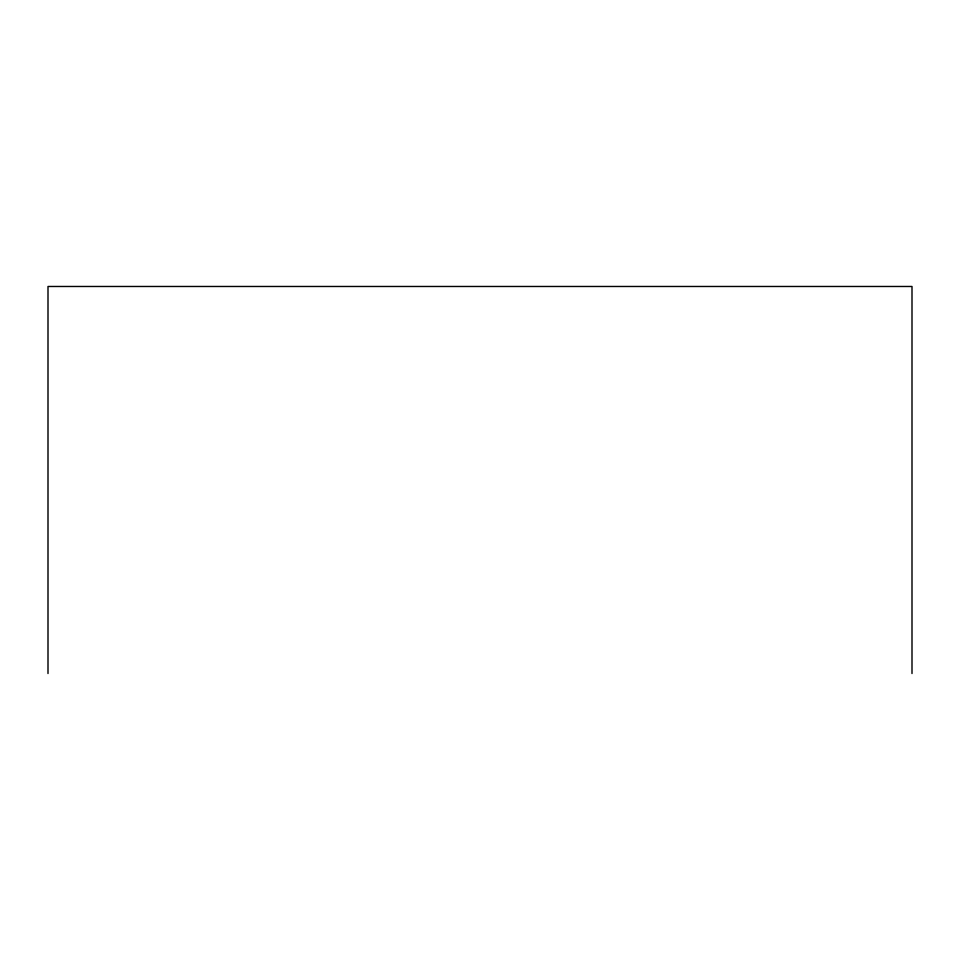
<?xml version="1.0" encoding="UTF-8"?>
<svg xmlns="http://www.w3.org/2000/svg" width="960" height="960" viewBox="0 0 960 960"><rect width="100%" height="100%" fill="white"/><g stroke="black" fill="none" stroke-linecap="round" stroke-linejoin="round"><path stroke-width="1.44" d="M912 673.524L912 286.476L48 286.476L48 673.524"/></g></svg>
